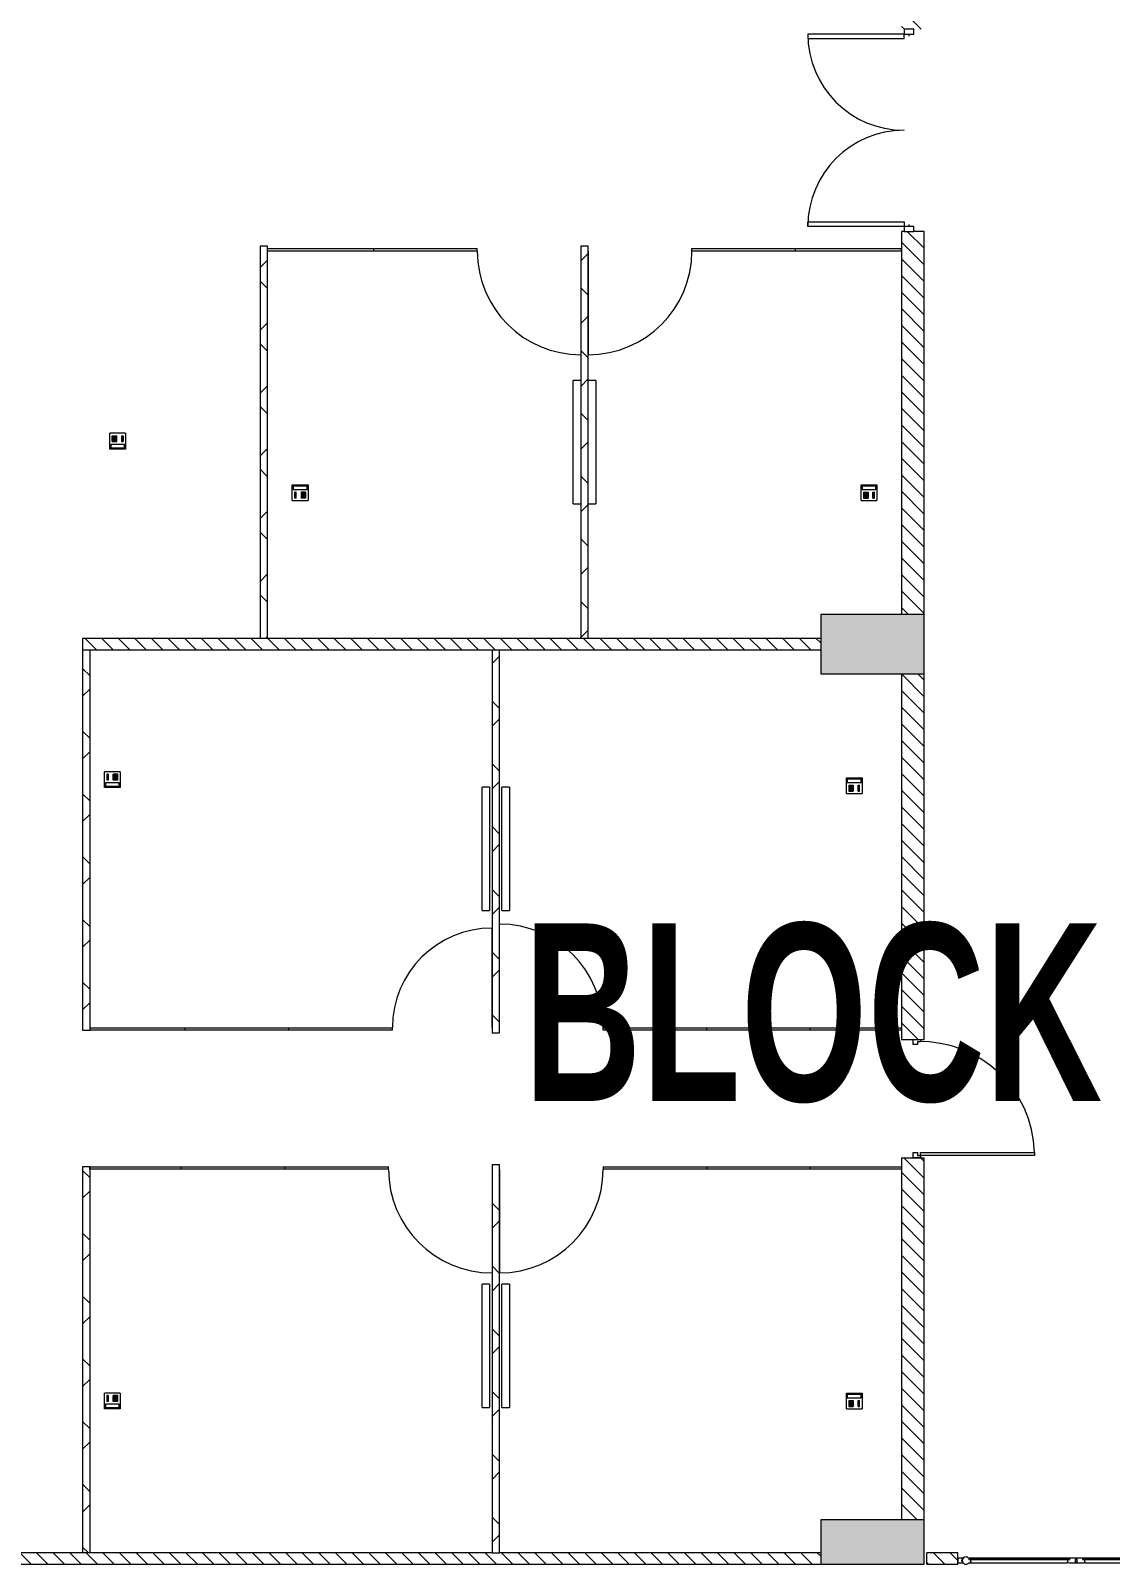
# Model space of a CAD drawing. Header units: millimetres. Extents: x -106145 to 154907, y -84585 to 152038.
# Drawn here: x 94792 to 105734, y 74424 to 89975 of the extents above; entities that cross this region are included whole.
import ezdxf

# ---------------------------------------------------------------- set-up
doc = ezdxf.new("R2010")
doc.units = ezdxf.units.MM
for name, color, linetype, lineweight in [('A-DOOR', 31, 'Continuous', 5), ('A-DOOR-FRAM', 31, 'Continuous', 9), ('A-GLAZ-CURT', 52, 'Continuous', 5), ('A-WALL', 113, 'Continuous', 5), ('A-WALL-PATT', 111, 'Continuous', 5), ('E-COMM', 2, 'Continuous', 5), ('E-ELEC-EQPM', 71, 'Continuous', 5), ('G-ANNO-TEXT', 231, 'Continuous', 9), ('S-COLS', 52, 'Continuous', 5)]:
    doc.layers.add(name, color=color, linetype=linetype, lineweight=lineweight)
doc.styles.add('Swis721 Cn BT_B', font='swisscb.ttf', dxfattribs={"width": 0.8, "height": 1800})
pattern_1 = [(315, (0, 0), (84.19025, 84.19025), [])]
pattern_2 = [(45, (0, 0), (-318.198, 318.198), []), (135, (0, 0), (-318.198, -318.198), [])]

# ---------------------------------------------------------------- blocks, each defined once
blk = doc.blocks.new('M_Concrete-Rectangular-Column - 1050 x 450-2804439-Site Plan')
at = {"layer": 'S-COLS'}
blk.add_hatch(color=256, dxfattribs=at).paths.add_polyline_path([(525, -225), (525, 225), (-525, 225), (-525, -225)], flags=0)
at = {"layer": 'S-COLS', "color": 41}
for p, q in [((525, 225), (-525, 225)), ((-525, 225), (-525, -225)), ((525, -225), (525, 225)), ((-525, -225), (525, -225))]:
    blk.add_line(p, q, dxfattribs=at)
blk = doc.blocks.new('M_Concrete-Rectangular-Column - 1050 x 600-2804440-Site Plan')
at = {"layer": 'S-COLS'}
blk.add_hatch(color=256, dxfattribs=at).paths.add_polyline_path([(-525, -300), (525, -300), (525, 300), (-525, 300)], flags=0)
at = {"layer": 'S-COLS', "color": 41}
for p, q in [((525, 300), (-525, 300)), ((-525, 300), (-525, -300)), ((525, -300), (525, 300)), ((-525, -300), (525, -300))]:
    blk.add_line(p, q, dxfattribs=at)
blk = doc.blocks.new('M_Door-Passage-Double-Flush - FIRE 2_05 WALL OPENING-TYPE A-4069080-Site Plan')
at = {"layer": 'A-DOOR', "color": 121, "lineweight": 9}
for p, q in [((-975, 96.35), (-975, 1071.35)), ((-975, 1071.35), (-930, 1071.35)), ((-930, 1071.35), (-930, 96.35)), ((975, 1071.35), (930, 1071.35)), ((930, 1071.35), (930, 96.35)), ((975, 96.35), (975, 1071.35)), ((-930, 96.35), (-975, 96.35)), ((930, 96.35), (975, 96.35))]:
    blk.add_line(p, q, dxfattribs=at)
at = {"layer": 'A-DOOR', "color": 41}
for centre, start, end in [((-975, 96.35), 0, 90), ((975, 96.35), 90, 180)]:
    blk.add_arc(centre, 975, start, end, dxfattribs=at)
at = {"layer": 'A-DOOR-FRAM', "color": 121}
for p, q in [((-975, 96.35), (-1025, 96.35)), ((-1025, 96.35), (-1025, -3.65)), ((-975, 46.5875), (-975, 96.35)), ((-959.125, 46.5875), (-975, 46.5875)), ((-975, -3.65), (-975, 45.5625)), ((-975, 45.5625), (-959.125, 45.5625)), ((-959.125, 45.5625), (-959.125, 46.5875)), ((975, 46.5875), (959.125, 46.5875)), ((959.125, 46.5875), (959.125, 45.5625)), ((959.125, 45.5625), (975, 45.5625)), ((975, 96.35), (975, 46.5875)), ((1025, 96.35), (975, 96.35)), ((975, 45.5625), (975, -3.65)), ((1025, -3.65), (1025, 96.35)), ((-1025, -3.65), (-975, -3.65)), ((975, -3.65), (1025, -3.65))]:
    blk.add_line(p, q, dxfattribs=at)
blk = doc.blocks.new('System Panel - Glazed-9898062-Site Plan')
at = {"layer": 'A-GLAZ-CURT', "color": 121, "lineweight": 9}
for p, q in [((-463, -24), (463, -24)), ((-463, -50), (-463, -24)), ((463, -50), (-463, -50)), ((463, -50), (463, -24))]:
    blk.add_line(p, q, dxfattribs=at)
blk = doc.blocks.new('System Panel - Glazed-9897893-Site Plan')
at = {"layer": 'A-GLAZ-CURT', "color": 121, "lineweight": 9}
for p, q in [((-482.5, 49.5), (482.5, 49.5)), ((-482.5, 24.5), (-482.5, 49.5)), ((482.5, 24.5), (-482.5, 24.5)), ((482.5, 24.5), (482.5, 49.5))]:
    blk.add_line(p, q, dxfattribs=at)
blk = doc.blocks.new('System Panel - Glazed-6063386-Site Plan')
at = {"layer": 'A-GLAZ-CURT', "color": 121, "lineweight": 9}
for p, q in [((-537.5, -24.5), (537.5, -24.5)), ((-537.5, -49.5), (-537.5, -24.5)), ((537.5, -49.5), (-537.5, -49.5)), ((537.5, -49.5), (537.5, -24.5))]:
    blk.add_line(p, q, dxfattribs=at)
blk = doc.blocks.new('Curtain Wall Sgl Glass - Curtain Wall Sgl Glass-6063396-Site Plan')
at = {"layer": 'A-DOOR', "color": 121, "lineweight": 9}
blk.add_line((525, 50.8), (525, 1100.8), dxfattribs=at)
at = {"layer": 'A-DOOR', "color": 41}
blk.add_arc((525, 50.8), 1050, 90, 180, dxfattribs=at)
blk = doc.blocks.new('System Panel - Glazed-3599157-Site Plan')
at = {"layer": 'A-GLAZ-CURT', "color": 121, "lineweight": 9}
for p, q in [((-525, -24.5), (525, -24.5)), ((-525, -49.5), (-525, -24.5)), ((525, -49.5), (-525, -49.5)), ((525, -49.5), (525, -24.5))]:
    blk.add_line(p, q, dxfattribs=at)
blk = doc.blocks.new('Curtain Wall Sgl Glass - Curtain Wall Sgl Glass-3599197-Site Plan')
at = {"layer": 'A-DOOR', "color": 121, "lineweight": 9}
blk.add_line((525, -50.8), (525, -1100.8), dxfattribs=at)
at = {"layer": 'A-DOOR', "color": 41}
blk.add_arc((525, -50.8), 1050, 180, 270, dxfattribs=at)
blk = doc.blocks.new('System Panel - Glazed-6062373-Site Plan')
at = {"layer": 'A-GLAZ-CURT', "color": 121, "lineweight": 9}
for p, q in [((-525, 49.5), (525, 49.5)), ((-525, 24.5), (-525, 49.5)), ((525, 24.5), (-525, 24.5)), ((525, 24.5), (525, 49.5))]:
    blk.add_line(p, q, dxfattribs=at)
blk = doc.blocks.new('Curtain Wall Sgl Glass - Curtain Wall Sgl Glass-6073253-Site Plan')
at = {"layer": 'A-DOOR', "color": 121, "lineweight": 9}
blk.add_line((505, 51), (505, 1061), dxfattribs=at)
at = {"layer": 'A-DOOR', "color": 41}
blk.add_arc((505, 51), 1010, 90, 180, dxfattribs=at)
blk = doc.blocks.new('System Panel - Glazed-6065826-Site Plan')
at = {"layer": 'A-GLAZ-CURT', "color": 121, "lineweight": 9}
for p, q in [((-463, 50), (463, 50)), ((-463, 24), (-463, 50)), ((463, 24), (-463, 24)), ((463, 24), (463, 50))]:
    blk.add_line(p, q, dxfattribs=at)
blk = doc.blocks.new('DC_SglFl-W-Int - FIRE 1_2 WALL OPENING_TYPE A-11850299-Site Plan')
at = {"layer": 'A-DOOR', "color": 121, "lineweight": 9}
for p, q in [((547, 77.5), (547, 1231.5)), ((547, 1231.5), (577, 1231.5)), ((577, 1231.5), (577, 77.5)), ((577, 77.5), (547, 77.5))]:
    blk.add_line(p, q, dxfattribs=at)
at = {"layer": 'A-DOOR', "color": 41}
blk.add_arc((577, 77.5), 1154.4, 91.48916, 181.48916, dxfattribs=at)
at = {"layer": 'A-DOOR-FRAM', "color": 121}
for p, q in [((-600, 2.5), (-600, 77.5)), ((-600, 77.5), (-577, 77.5)), ((-547, 2.5), (-600, 2.5)), ((-577, 47.5), (-577, 77.5)), ((-577, 47.5), (-547, 47.5)), ((-547, 47.5), (-547, 2.5)), ((547, 47.5), (577, 47.5)), ((547, 2.5), (547, 47.5)), ((600, 2.5), (547, 2.5)), ((577, 77.5), (600, 77.5)), ((577, 47.5), (577, 77.5)), ((600, 77.5), (600, 2.5))]:
    blk.add_line(p, q, dxfattribs=at)
blk = doc.blocks.new('Curtain Wall Sgl Glass - Curtain Wall Sgl Glass-6062461-Site Plan')
at = {"layer": 'A-DOOR', "color": 121, "lineweight": 9}
blk.add_line((525, 50.8), (525, 1100.8), dxfattribs=at)
at = {"layer": 'A-DOOR', "color": 41}
blk.add_arc((525, 50.8), 1050, 90, 180, dxfattribs=at)
blk = doc.blocks.new('Curtain Wall Sgl Glass - Curtain Wall Sgl Glass-6062372-Site Plan')
at = {"layer": 'A-DOOR', "color": 121, "lineweight": 9}
blk.add_line((525, -50.8), (525, -1100.8), dxfattribs=at)
at = {"layer": 'A-DOOR', "color": 41}
blk.add_arc((525, -50.8), 1050, 180, 270, dxfattribs=at)
blk = doc.blocks.new('TELEPHONE_handset2 - ITNE-049-5947616-Site Plan')
at = {"layer": 'E-COMM', "color": 41}
for p, q in [((-80, -80), (-80, 80)), ((-80, 80), (80, 80)), ((-70, 70), (70, 70)), ((-70, 70), (-70, 68)), ((70, 68), (-70, 68)), ((-70, 68), (-70, 33)), ((-70, 33), (70, 33)), ((-55, 5), (-10, 5)), ((-55, 5), (-55, -55)), ((-40, 5), (-40, -55)), ((-25, 5), (-25, -55)), ((-10, 5), (-10, -55)), ((40, 5), (55, 5)), ((40, -55), (40, 5)), ((55, -55), (55, 5)), ((70, 70), (70, 68)), ((70, 33), (70, 68)), ((80, 80), (80, -80)), ((-80, -80), (80, -80)), ((-55, -10), (-10, -10)), ((-55, -25), (-10, -25)), ((-55, -40), (-10, -40)), ((-55, -55), (-10, -55)), ((40, -10), (55, -10)), ((40, -25), (55, -25)), ((40, -40), (55, -40)), ((40, -55), (55, -55))]:
    blk.add_line(p, q, dxfattribs=at)
blk = doc.blocks.new('TELEPHONE_handset2 - ITNE-049-6270137-Site Plan')
at = {"layer": 'E-COMM', "color": 41}
for p, q in [((-80, -80), (-80, 80)), ((80, 80), (-80, 80)), ((-55, 55), (-10, 55)), ((-55, -5), (-55, 55)), ((-55, 40), (-10, 40)), ((-55, 25), (-10, 25)), ((-55, 10), (-10, 10)), ((-40, -5), (-40, 55)), ((-25, -5), (-25, 55)), ((-10, -5), (-10, 55)), ((40, 55), (55, 55)), ((40, 55), (40, -5)), ((40, 40), (55, 40)), ((40, 25), (55, 25)), ((40, 10), (55, 10)), ((55, 55), (55, -5)), ((80, 80), (80, -80)), ((80, -80), (-80, -80)), ((-70, -33), (-70, -68)), ((70, -33), (-70, -33)), ((-70, -68), (70, -68)), ((-70, -68), (-70, -70)), ((70, -70), (-70, -70)), ((-55, -5), (-10, -5)), ((40, -5), (55, -5)), ((70, -68), (70, -33)), ((70, -68), (70, -70))]:
    blk.add_line(p, q, dxfattribs=at)
blk = doc.blocks.new('Elect LCD face - 55_-6905617-Site Plan')
at = {"layer": 'E-ELEC-EQPM', "color": 41}
for p, q in [((99367, 76015), (99367, 77265)), ((99443, 77265), (99367, 77265)), ((99443, 77265), (99443, 76015)), ((99367, 76015), (99443, 76015))]:
    blk.add_line(p, q, dxfattribs=at)
blk = doc.blocks.new('Elect LCD face - 55_-6906706-Site Plan')
at = {"layer": 'E-ELEC-EQPM', "color": 41}
for p, q in [((99569, 76015), (99569, 77265)), ((99645, 77265), (99569, 77265)), ((99645, 77265), (99645, 76015)), ((99569, 76015), (99645, 76015))]:
    blk.add_line(p, q, dxfattribs=at)
blk = doc.blocks.new('ASSA ABLOY Swing Door Double Door - Wall Mounted - Midrail 70mm-15599228-Site Plan')
at = {"layer": 'A-DOOR', "color": 41}
for p, q in [((-1200, 3), (-1200, -45)), ((-1152, 3), (-1200, 3)), ((-1067, 3), (-1088, 3)), ((-85, 3), (-1069, 3)), ((-1067, -2), (-1067, 3)), ((-87, 3), (-87, -2)), ((-2, 3), (-87, 3)), ((-2, -5), (-2, 3)), ((2, 3), (2, -5)), ((87, 3), (2, 3)), ((87, -1), (87, 3)), ((1067, 3), (87, 3)), ((1067, 3), (1067, -1)), ((1088, 3), (1067, 3)), ((1200, 3), (1152, 3)), ((1200, -45), (1200, 3)), ((-1200, -45), (-1152, -45)), ((-1160, -13), (-1158, -13)), ((-1160, -28), (-1160, -14)), ((-1158, -28), (-1160, -28)), ((-1089, -2), (-1089, -9)), ((-65, -2), (-1089, -2)), ((-1089, -9), (-65, -9)), ((-1088, -45), (-1082, -45)), ((-1067, -30), (-1067, -9)), ((-1067, -30), (-1067, -45)), ((-1067, -45), (-87, -45)), ((-87, -9), (-87, -32)), ((-87, -45), (-87, -32)), ((-72, -45), (-2, -45)), ((-65, -9), (-65, -2)), ((-7, -36), (-7, -6)), ((-6, -5), (-2, -5)), ((-2, -37), (-6, -37)), ((-2, -45), (-2, -37)), ((2, -5), (6, -5)), ((2, -37), (2, -45)), ((6, -37), (3, -37)), ((3, -45), (72, -45)), ((7, -6), (7, -36)), ((65, -1), (65, -9)), ((1090, -1), (65, -1)), ((65, -9), (1090, -9)), ((87, -32), (87, -9)), ((87, -32), (87, -45)), ((87, -45), (1067, -45)), ((1067, -9), (1067, -45)), ((1082, -45), (1089, -45)), ((1090, -9), (1090, -1)), ((1152, -45), (1200, -45)), ((1158, -13), (1160, -13)), ((1160, -29), (1158, -29)), ((1160, -14), (1160, -28))]:
    blk.add_line(p, q, dxfattribs=at)
for centre, radius, start, end in [((-1121, -21), 37.4, 144.2593, 167.3346), ((-1117, -21), 37.4, 90, 270), ((-1152, 2), 1.32, 324.2593, 90), ((-1117, -21), 37.4, 39.8286, 90), ((-2, 3), 0.5, 360, 90), ((2, 3), 0.5, 90, 180), ((1117, -21), 37.4, 90, 140.1714), ((1117, -21), 37.4, 270, 90), ((1152, 2), 1.32, 90, 215.7407), ((1121, -21), 37.4, 12.6654, 35.7407), ((-1160, -14), 0.499, 90, 180), ((-1160, -28), 0.517, 180, 270), ((-1158, -12), 1.03, 270, 347.3346), ((-1158, -29), 1.03, 12.9787, 90), ((-1121, -21), 37.4, 192.9787, 215.8233), ((-1152, -44), 1.42, 270, 35.8233), ((-1117, -21), 37.4, 270, 319.7596), ((-1082, -30), 15.3, 271.446, 328.2937), ((-1083, -30), 15.5, 328.4576, 358.6449), ((-72, -30), 15, 188.7869, 269.071), ((-6, -6), 0.5, 90, 180), ((-6, -36), 0.5, 180, 270), ((-2, -5), 0.5, 270, 0), ((-2, -37), 0.5, 360, 90), ((-2, -45), 0.5, 270, 0), ((2, -5), 0.5, 180, 270), ((3, -37), 0.5, 90, 180), ((3, -45), 0.5, 180, 270), ((6, -6), 0.5, 360, 90), ((6, -36), 0.5, 270, 360), ((72, -30), 15, 270.929, 351.2131), ((1083, -30), 15.5, 181.3551, 211.5424), ((1083, -30), 15.3, 211.7063, 268.554), ((1117, -21), 37.4, 220.2404, 270), ((1121, -21), 37.4, 324.1767, 347.0213), ((1152, -44), 1.42, 144.1767, 270), ((1158, -12), 1.03, 192.6654, 270), ((1158, -30), 1.03, 90, 167.0213), ((1160, -14), 0.499, 0, 90), ((1160, -28), 0.517, 270, 360)]:
    blk.add_arc(centre, radius, start, end, dxfattribs=at)
blk = doc.blocks.new('MM-HOSPITAL BLOCK-C_2022_05_03_CENTRAL_rvt-1-Site Plan')
at = {"layer": 'A-WALL-PATT'}
h = blk.add_hatch(dxfattribs=at)
h.set_pattern_fill('FP_10', color=90, style=0, pattern_type=2)
h.set_pattern_definition(pattern_1)
h.paths.add_polyline_path([(103619, 84055), (103849, 84055), (103849, 87940), (103619, 87940), (103619, 85658)], flags=0)
h.paths.add_polyline_path([(103644, 89990), (103849, 89990), (103849, 92910), (103619, 92910), (103619, 89990)], flags=0)
h = blk.add_hatch(dxfattribs=at)
h.set_pattern_fill('FP_11', color=253, style=0, pattern_type=2)
h.set_pattern_definition(pattern_2)
h.paths.add_polyline_path([(97194, 83813), (97194, 87790), (97119, 87790), (97119, 83813)], flags=0)
h = blk.add_hatch(dxfattribs=at)
h.set_pattern_fill('FP_11', color=253, style=0, pattern_type=2)
h.set_pattern_definition(pattern_2)
h.paths.add_polyline_path([(100444, 83813), (100444, 87790), (100369, 87790), (100369, 83813)], flags=0)
h = blk.add_hatch(dxfattribs=at)
h.set_pattern_fill('FP_10', color=90, style=0, pattern_type=2)
h.set_pattern_definition(pattern_1)
h.paths.add_polyline_path([(99576, 83698), (102799, 83698), (102799, 83813), (95319, 83813), (95319, 83698), (99544, 83698)], flags=0)
h = blk.add_hatch(dxfattribs=at)
h.set_pattern_fill('FP_11', color=253, style=0, pattern_type=2)
h.set_pattern_definition(pattern_2)
h.paths.add_polyline_path([(95394, 79840), (95394, 83698), (95319, 83698), (95319, 79840)], flags=0)
h = blk.add_hatch(dxfattribs=at)
h.set_pattern_fill('FP_11', color=253, style=0, pattern_type=2)
h.set_pattern_definition(pattern_2)
h.paths.add_polyline_path([(99469, 79815), (99544, 79815), (99544, 83698), (99469, 83698)], flags=0)
h = blk.add_hatch(dxfattribs=at)
h.set_pattern_fill('FP_10', color=90, style=0, pattern_type=2)
h.set_pattern_definition(pattern_1)
h.paths.add_polyline_path([(103849, 74875), (103849, 78547), (103619, 78547), (103619, 74875)], flags=0)
h.paths.add_polyline_path([(103849, 79747), (103849, 83455), (103619, 83455), (103619, 79747), (103777, 79747)], flags=0)
h = blk.add_hatch(dxfattribs=at)
h.set_pattern_fill('FP_11', color=253, style=0, pattern_type=2)
h.set_pattern_definition(pattern_2)
h.paths.add_polyline_path([(95319, 74540), (95394, 74540), (95394, 78456), (95319, 78456), (95319, 74595)], flags=0)
h = blk.add_hatch(dxfattribs=at)
h.set_pattern_fill('FP_11', color=253, style=0, pattern_type=2)
h.set_pattern_definition(pattern_2)
h.paths.add_polyline_path([(99544, 74540), (99544, 78480), (99469, 78480), (99469, 74540)], flags=0)
h = blk.add_hatch(dxfattribs=at)
h.set_pattern_fill('FP_10', color=90, style=0, pattern_type=2)
h.set_pattern_definition(pattern_1)
h.paths.add_polyline_path([(102799, 74425), (102799, 74540), (90439, 74540), (90439, 74425), (99576, 74425)], flags=0)
h = blk.add_hatch(dxfattribs=at)
h.set_pattern_fill('FP_10', color=90, style=0, pattern_type=2)
h.set_pattern_definition(pattern_1)
h.paths.add_polyline_path([(104189, 74425), (104189, 74540), (103874, 74540), (103874, 74425)], flags=0)
at = {"layer": 'A-WALL', "color": 61, "lineweight": 18}
for p, q in [((103619, 87940), (103619, 84055)), ((103644, 87940), (103619, 87940)), ((103849, 87940), (103744, 87940)), ((103849, 84055), (103849, 87940)), ((97119, 87790), (97119, 83813)), ((97194, 87790), (97119, 87790)), ((97194, 83813), (97194, 87790)), ((100369, 87790), (100369, 86428)), ((100444, 87790), (100369, 87790)), ((100444, 86428), (100444, 87790)), ((100369, 85178), (100369, 83813)), ((100444, 83813), (100444, 85178)), ((97119, 83813), (95319, 83813)), ((95319, 83813), (95319, 83698)), ((95319, 83698), (95319, 79840)), ((95394, 83698), (99469, 83698)), ((95394, 79840), (95394, 83698)), ((100369, 83813), (97194, 83813)), ((99469, 83698), (99469, 79815)), ((99544, 83698), (102799, 83698)), ((99544, 79815), (99544, 83698)), ((102799, 83813), (100444, 83813)), ((103619, 83455), (103619, 79747)), ((103849, 79747), (103849, 83455)), ((95319, 79840), (95394, 79840)), ((99469, 79815), (99544, 79815)), ((103619, 79747), (103849, 79747)), ((103619, 78547), (103619, 74875)), ((103619, 78547), (103849, 78547)), ((103849, 74875), (103849, 78547)), ((95319, 78456), (95319, 74540)), ((95394, 78456), (95319, 78456)), ((95394, 74540), (95394, 78456)), ((99469, 78480), (99469, 74540)), ((99469, 78480), (99544, 78480)), ((99544, 74540), (99544, 78480)), ((99469, 74540), (92969, 74540)), ((95394, 74540), (95319, 74540)), ((102799, 74540), (99544, 74540)), ((104189, 74540), (103874, 74540)), ((103874, 74425), (103874, 74540)), ((104189, 74425), (104189, 74540)), ((90439, 74425), (102799, 74425)), ((103874, 74425), (104189, 74425))]:
    blk.add_line(p, q, dxfattribs=at)
at = {"layer": 'A-WALL', "color": 41}
for p, q in [((95319, 83698), (95394, 83698)), ((97194, 83813), (97119, 83813)), ((99469, 83698), (99544, 83698)), ((100444, 83813), (100369, 83813)), ((99469, 74540), (99544, 74540))]:
    blk.add_line(p, q, dxfattribs=at)
at = {"color": 253, "lineweight": 5}
for name, p, rotation in [('M_Door-Passage-Double-Flush - FIRE 2_05 WALL OPENING-TYPE A-4069080-Site Plan', (103740, 88965), 89.9999999999999), ('Curtain Wall Sgl Glass - Curtain Wall Sgl Glass-6063396-Site Plan', (100969, 87790), 180), ('TELEPHONE_handset2 - ITNE-049-6270137-Site Plan', (97524, 85290), 180), ('TELEPHONE_handset2 - ITNE-049-5947616-Site Plan', (95619, 82380), 180), ('Curtain Wall Sgl Glass - Curtain Wall Sgl Glass-6062372-Site Plan', (100069, 79815), 180), ('DC_SglFl-W-Int - FIRE 1_2 WALL OPENING_TYPE A-11850299-Site Plan', (103734, 79147), 270), ('Curtain Wall Sgl Glass - Curtain Wall Sgl Glass-6062461-Site Plan', (100069, 78480), 180), ('System Panel - Glazed-6062373-Site Plan', (101119, 78480), 180), ('System Panel - Glazed-6062373-Site Plan', (102169, 78480), 180), ('System Panel - Glazed-6065826-Site Plan', (103156, 78480), 180), ('TELEPHONE_handset2 - ITNE-049-5947616-Site Plan', (95619, 76080), 180)]:
    blk.add_blockref(name, p, dxfattribs=dict(at, rotation=rotation))
for name, p in [('System Panel - Glazed-6063386-Site Plan', (97731, 87790)), ('System Panel - Glazed-3599157-Site Plan', (98794, 87790)), ('Curtain Wall Sgl Glass - Curtain Wall Sgl Glass-3599197-Site Plan', (99844, 87790)), ('System Panel - Glazed-3599157-Site Plan', (102019, 87790)), ('System Panel - Glazed-6063386-Site Plan', (103081, 87790)), ('Elect LCD face - 55_-6905617-Site Plan', (925, 9162)), ('Elect LCD face - 55_-6906706-Site Plan', (875, 9162)), ('TELEPHONE_handset2 - ITNE-049-6270137-Site Plan', (95674, 85813)), ('TELEPHONE_handset2 - ITNE-049-5947616-Site Plan', (103289, 85290)), ('M_Concrete-Rectangular-Column - 1050 x 600-2804440-Site Plan', (103324, 83755)), ('Elect LCD face - 55_-6905617-Site Plan', (0, 5040)), ('Elect LCD face - 55_-6906706-Site Plan', (0, 5040)), ('TELEPHONE_handset2 - ITNE-049-5947616-Site Plan', (103139, 82320)), ('Curtain Wall Sgl Glass - Curtain Wall Sgl Glass-6073253-Site Plan', (98964, 79815)), ('System Panel - Glazed-9897893-Site Plan', (95876, 79815)), ('System Panel - Glazed-6062373-Site Plan', (96884, 79815)), ('System Panel - Glazed-6062373-Site Plan', (97934, 79815)), ('System Panel - Glazed-6062373-Site Plan', (101119, 79815)), ('System Panel - Glazed-6062373-Site Plan', (102169, 79815)), ('System Panel - Glazed-6065826-Site Plan', (103156, 79815)), ('System Panel - Glazed-9898062-Site Plan', (95856, 78480)), ('System Panel - Glazed-3599157-Site Plan', (96844, 78480)), ('System Panel - Glazed-3599157-Site Plan', (97894, 78480)), ('Curtain Wall Sgl Glass - Curtain Wall Sgl Glass-3599197-Site Plan', (98944, 78480)), ('Elect LCD face - 55_-6905617-Site Plan', (0, 0)), ('Elect LCD face - 55_-6906706-Site Plan', (0, 0)), ('TELEPHONE_handset2 - ITNE-049-5947616-Site Plan', (103139, 76080)), ('M_Concrete-Rectangular-Column - 1050 x 450-2804439-Site Plan', (103324, 74650)), ('ASSA ABLOY Swing Door Double Door - Wall Mounted - Midrail 70mm-15599228-Site Plan', (105389, 74483))]:
    blk.add_blockref(name, p, dxfattribs=at)

msp = doc.modelspace()

# ---------------------------------------------------------------- block references
at = {"lineweight": 5}
msp.add_blockref('MM-HOSPITAL BLOCK-C_2022_05_03_CENTRAL_rvt-1-Site Plan', (0, 0), dxfattribs=at)

# ---------------------------------------------------------------- texts
at = {"layer": 'G-ANNO-TEXT', "color": 7, "insert": (99791.65, 80922.58), "char_height": 1800, "width": 8119.491, "attachment_point": 1, "style": 'Swis721 Cn BT_B'}
msp.add_mtext('BLOCK C', dxfattribs=at)

doc.saveas('drawing.dxf')
